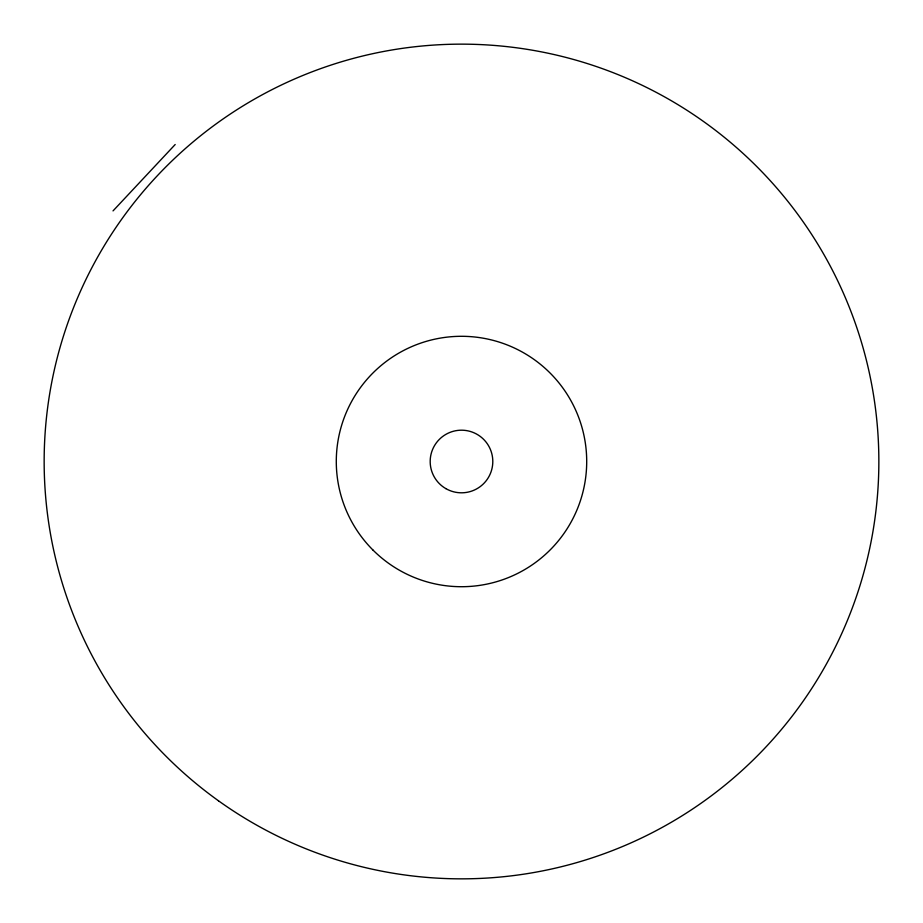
<?xml version="1.0" encoding="UTF-8"?>
<svg xmlns="http://www.w3.org/2000/svg" width="923" height="923" viewBox="0 0 923 923"><rect width="100%" height="100%" fill="white"/><g stroke="black" fill="none" stroke-linecap="round" stroke-linejoin="round"><path stroke-width="1.38" d="M113.033 210.894L175.185 144.519M218.463 800.783A417.358 417.358 0 0 0 876.85 502.343A417.358 417.358 0 0 0 289.187 81.374A417.358 417.358 0 0 0 218.463 800.783M372.961 550.039A125.205 125.205 0 0 0 582.436 493.909A125.205 125.205 0 0 0 429.091 340.564A125.205 125.205 0 0 0 372.961 550.039M445.844 488.613A31.301 31.301 0 0 0 492.801 461.5A31.301 31.301 0 0 0 445.844 434.387A31.301 31.301 0 0 0 445.844 488.613"/></g></svg>
